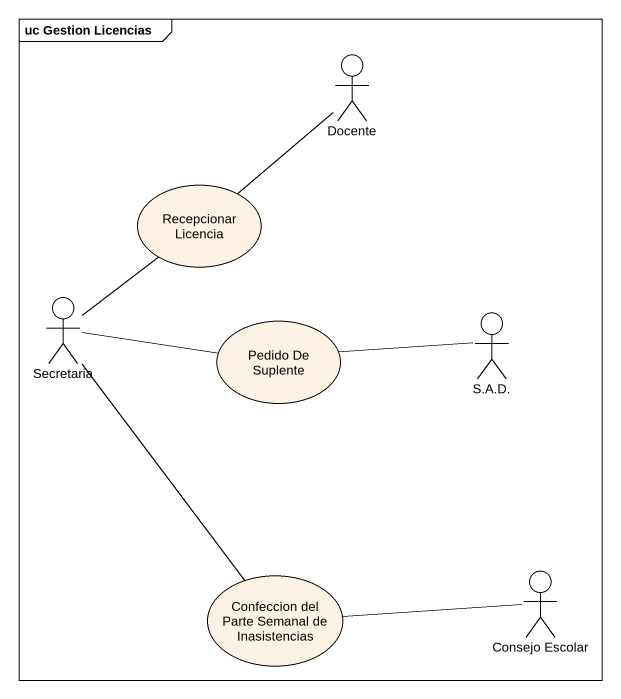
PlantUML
@startuml
mainframe uc Gestion Licencias
actor Docente
usecase "Recepcionar Licencia" as Recepcionar_Licencia
actor Secretaria
usecase "Pedido De Suplente" as Pedido_De_Suplente
actor "S.A.D." as S_A_D
usecase "Confeccion del Parte Semanal de Inasistencias" as Confeccion_del_Parte
actor "Consejo Escolar" as Consejo_Escolar
Docente -- Recepcionar_Licencia
Recepcionar_Licencia -- Secretaria
Secretaria -right- Pedido_De_Suplente
Secretaria -- Confeccion_del_Parte
Pedido_De_Suplente -right- S_A_D
Confeccion_del_Parte -right- Consejo_Escolar
@enduml
